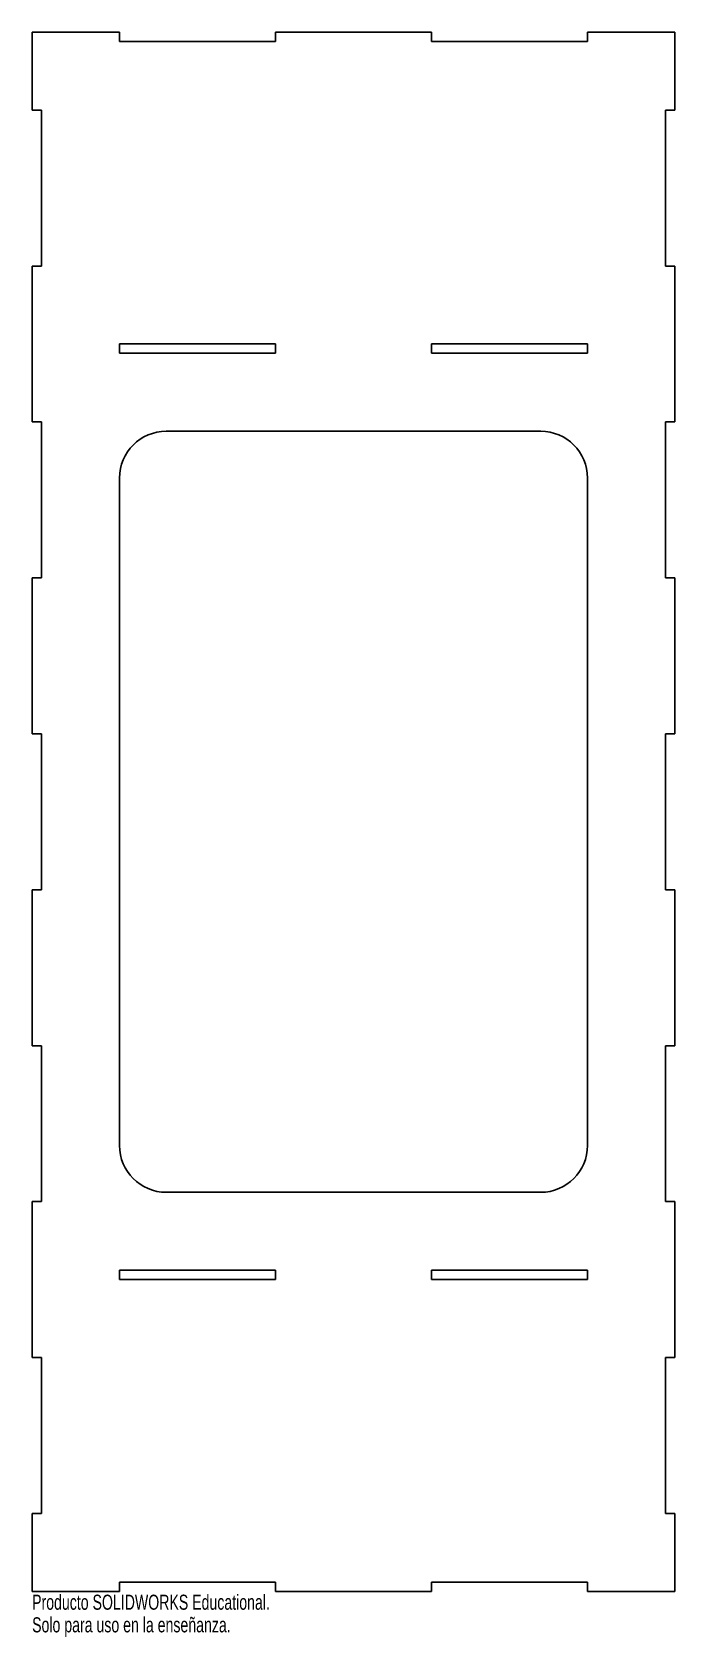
# Model space of a CAD drawing. Header units: millimetres. Extents: x -103 to 103, y -265 to 250.
import ezdxf

# ---------------------------------------------------------------- set-up
doc = ezdxf.new("R2010")
doc.units = ezdxf.units.MM
doc.styles.add('SLDTEXTSTYLE0', font='TXT', dxfattribs={"width": 0.7})

msp = doc.modelspace()

# ---------------------------------------------------------------- linework, layer by layer
at = {"color": 7, "linetype": 'Continuous', "lineweight": 25}
for p, q in [((-75, 250), (-103, 250)), ((-103, 250), (-103, 225)), ((-75, 247), (-75, 250)), ((-25, 247), (-75, 247)), ((25, 250), (-25, 250)), ((-25, 250), (-25, 247)), ((25, 247), (25, 250)), ((75, 247), (25, 247)), ((103, 250), (75, 250)), ((75, 250), (75, 247)), ((103, 225), (103, 250)), ((-103, 225), (-100, 225)), ((-100, 225), (-100, 175)), ((100, 175), (100, 225)), ((100, 225), (103, 225)), ((-100, 175), (-103, 175)), ((-103, 175), (-103, 125)), ((103, 175), (100, 175)), ((103, 125), (103, 175)), ((-75, 150), (-75, 147)), ((-25, 150), (-75, 150)), ((-25, 147), (-25, 150)), ((25, 150), (25, 147)), ((75, 150), (25, 150)), ((75, 147), (75, 150)), ((-75, 147), (-25, 147)), ((25, 147), (75, 147)), ((-103, 125), (-100, 125)), ((-100, 125), (-100, 75)), ((100, 75), (100, 125)), ((100, 125), (103, 125)), ((60, 122), (-60, 122)), ((-75, 107), (-75, -107)), ((75, -107), (75, 107)), ((-100, 75), (-103, 75)), ((-103, 75), (-103, 25)), ((103, 75), (100, 75)), ((103, 25), (103, 75)), ((-103, 25), (-100, 25)), ((-100, 25), (-100, -25)), ((100, -25), (100, 25)), ((100, 25), (103, 25)), ((-100, -25), (-103, -25)), ((-103, -25), (-103, -75)), ((103, -25), (100, -25)), ((103, -75), (103, -25)), ((-103, -75), (-100, -75)), ((-100, -75), (-100, -125)), ((100, -125), (100, -75)), ((100, -75), (103, -75)), ((-60, -122), (60, -122)), ((-100, -125), (-103, -125)), ((-103, -125), (-103, -175)), ((103, -125), (100, -125)), ((103, -175), (103, -125)), ((-75, -147), (-75, -150)), ((-25, -147), (-75, -147)), ((-25, -150), (-25, -147)), ((25, -147), (25, -150)), ((75, -147), (25, -147)), ((75, -150), (75, -147)), ((-75, -150), (-25, -150)), ((25, -150), (75, -150)), ((-103, -175), (-100, -175)), ((-100, -175), (-100, -225)), ((100, -225), (100, -175)), ((100, -175), (103, -175)), ((-103, -225), (-103, -250)), ((-100, -225), (-103, -225)), ((103, -225), (100, -225)), ((103, -250), (103, -225)), ((-103, -250), (-75, -250)), ((-75, -250), (-75, -247)), ((-75, -247), (-25, -247)), ((-25, -247), (-25, -250)), ((-25, -250), (25, -250)), ((25, -250), (25, -247)), ((25, -247), (75, -247)), ((75, -247), (75, -250)), ((75, -250), (103, -250))]:
    msp.add_line(p, q, dxfattribs=at)
for centre, start, end in [((-60, 107), 90, 180), ((60, 107), 0, 90), ((-60, -107), 180, 270), ((60, -107), 270, 0)]:
    msp.add_arc(centre, 15, start, end, dxfattribs=at)

# ---------------------------------------------------------------- texts
at = {"color": 7, "linetype": 'Continuous', "char_height": 4.8336, "attachment_point": 1, "style": 'SLDTEXTSTYLE0'}
for s, insert in [('Producto SOLIDWORKS Educational.', (-103, -251.02)), ('Solo para uso en la enseñanza.', (-103, -258.27))]:
    msp.add_mtext(s, dxfattribs=dict(at, insert=insert))

doc.saveas('drawing.dxf')
